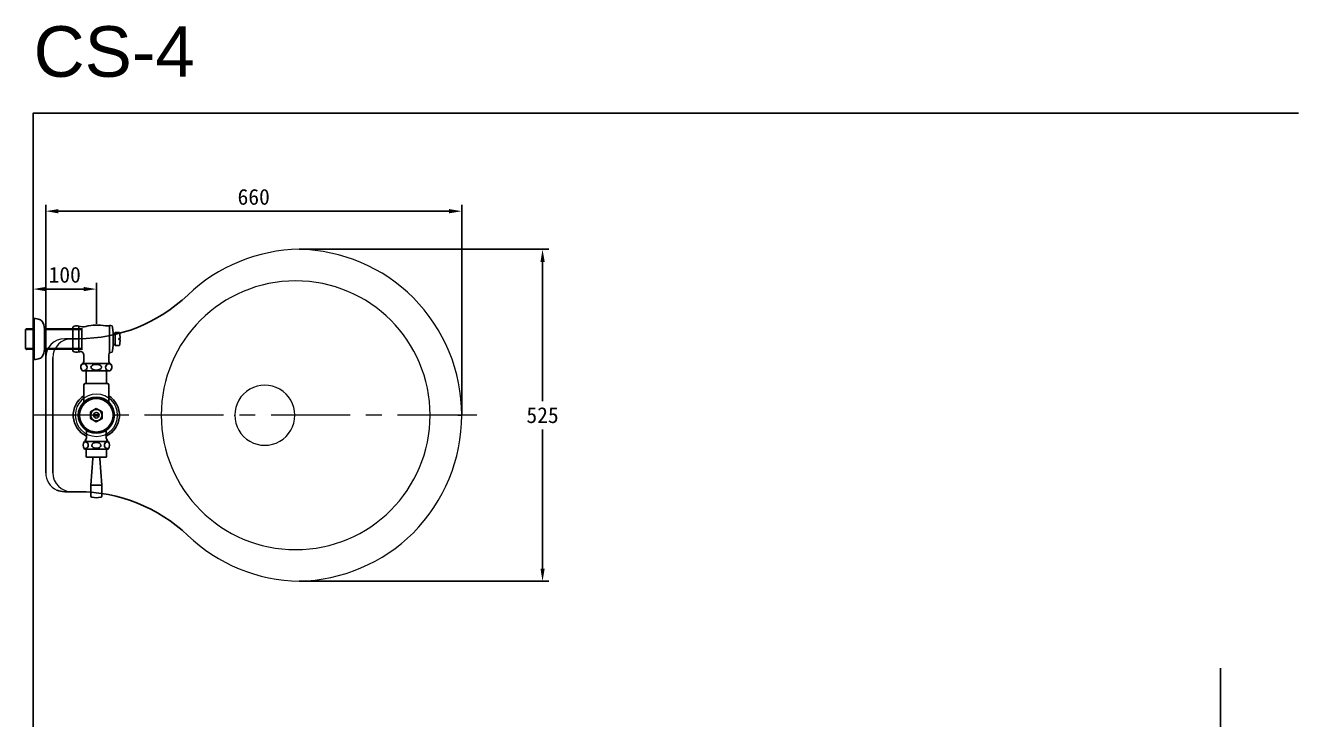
# Model space of a CAD drawing. Extents: x 5890 to 8092, y -47 to 2243.
# Drawn here: x 6080 to 8092, y 1146 to 2243 of the extents above; entities that cross this region are included whole.
import ezdxf

# ---------------------------------------------------------------- set-up
doc = ezdxf.new("R2010")
doc.units = 0
doc.header["$LTSCALE"] = 20
doc.header["$MEASUREMENT"] = 0
doc.linetypes.add('CENTER', pattern=[2, 1.25, -0.25, 0.25, -0.25])
doc.layers.get('0').update_dxf_attribs({"linetype": 'CONTINUOUS'})
doc.layers.get('DEFPOINTS').update_dxf_attribs({"linetype": 'CONTINUOUS'})
for name, color, linetype in [('1', 1, 'CONTINUOUS'), ('3', 3, 'CONTINUOUS'), ('4', 4, 'CONTINUOUS'), ('6', 6, 'CONTINUOUS')]:
    doc.layers.add(name, color=color, linetype=linetype)
doc.styles.add('GHS', font='romans', dxfattribs={"bigfont": 'ghs'})
doc.dimstyles.get("Standard").update_dxf_attribs({"dimtxt": 2.5, "dimasz": 2, "dimexe": 2, "dimexo": 1, "dimgap": 1.5, "dimtad": 1, "dimdec": 0, "dimlfac": 10, "dimrnd": 0.5, "dimzin": 0, "dimdsep": 46, "dimtxsty": 'Standard', "dimcen": 0, "dimclrt": 2, "dimadec": 0, "dimazin": 0, "dimtfac": 1, "dimtdec": 0, "dimtmove": 0, "dimatfit": 3, "dimfxl": 0, "dimtolj": 1, "dimtzin": 0, "dimarcsym": 0})

# ---------------------------------------------------------------- blocks, each defined once
blk = doc.blocks.new('*D21')
at = {"layer": '3', "color": 3, "lineweight": -2}
for p, q in [((6111.6, 1717.7), (6111.6, 1959.4)), ((6769.1, 1626.7), (6769.1, 1959.4)), ((6131.6, 1949.4), (6749.1, 1949.4))]:
    blk.add_line(p, q, dxfattribs=at)
at = {"layer": '3', "color": 3}
for points in [[(6131.6, 1952.7), (6131.6, 1946), (6111.6, 1949.4)], [(6749.1, 1952.7), (6749.1, 1946), (6769.1, 1949.4)]]:
    blk.add_solid(points, dxfattribs=at)
at = {"layer": 'DEFPOINTS', "color": 0}
for p in [(6769.1, 1949.4), (6111.6, 1717.7), (6769.1, 1626.7)]:
    blk.add_point(p, dxfattribs=at)
at = {"layer": '3', "color": 2, "insert": (6440.3, 1971.9), "char_height": 25, "attachment_point": 5}
blk.add_mtext('\\A1;660', dxfattribs=at)
blk = doc.blocks.new('*D22')
at = {"layer": '3', "color": 3, "lineweight": -2}
for p, q in [((6091.6, 1814.7), (6091.6, 1836.2)), ((6191.6, 1771), (6191.6, 1836.2)), ((6111.6, 1826.2), (6171.6, 1826.2))]:
    blk.add_line(p, q, dxfattribs=at)
at = {"layer": '3', "color": 3}
for points in [[(6111.6, 1829.6), (6111.6, 1822.9), (6091.6, 1826.2)], [(6171.6, 1829.6), (6171.6, 1822.9), (6191.6, 1826.2)]]:
    blk.add_solid(points, dxfattribs=at)
at = {"layer": 'DEFPOINTS', "color": 0}
for p in [(6091.6, 1814.7), (6191.6, 1826.2), (6191.6, 1771)]:
    blk.add_point(p, dxfattribs=at)
at = {"layer": '3', "color": 2, "insert": (6141.6, 1848.7), "char_height": 25, "attachment_point": 5}
blk.add_mtext('\\A1;100', dxfattribs=at)
blk = doc.blocks.new('*D26')
at = {"layer": '3', "color": 3, "lineweight": -2}
for p, q in [((6512.3, 1889.2), (6906.8, 1889.2)), ((6896.8, 1869.2), (6896.8, 1649.2)), ((6896.8, 1384.3), (6896.8, 1604.2)), ((6512.3, 1364.3), (6906.8, 1364.3))]:
    blk.add_line(p, q, dxfattribs=at)
at = {"layer": '3', "color": 3}
for points in [[(6893.5, 1869.2), (6900.2, 1869.2), (6896.8, 1889.2)], [(6893.5, 1384.3), (6900.2, 1384.3), (6896.8, 1364.3)]]:
    blk.add_solid(points, dxfattribs=at)
at = {"layer": 'DEFPOINTS', "color": 0}
for p in [(6512.3, 1889.2), (6512.3, 1364.3), (6896.8, 1364.3)]:
    blk.add_point(p, dxfattribs=at)
at = {"layer": '3', "color": 2, "insert": (6896.8, 1626.7), "char_height": 25, "attachment_point": 5}
blk.add_mtext('\\A1;525', dxfattribs=at)

msp = doc.modelspace()

# ---------------------------------------------------------------- linework, layer by layer
at = {"color": 1, "linetype": 'CENTER', "lineweight": 0, "ltscale": 5}
msp.add_line((6792.72352, 1626.72805), (6091.58836, 1626.72805), dxfattribs=at)
at = {"color": 0, "linetype": 'Continuous', "lineweight": 0}
for centre, radius, start, end in [((6517.10428, 1626.72805), 262.5, 91.0451035, 133.62237988), ((6141.58836, 1717.72805), 30, 90, 180), ((6152.83836, 1717.72805), 30, 90, 180), ((6141.58836, 1535.72804), 30, 179.99999399, 245.37568571), ((6152.83836, 1535.72805), 30, 180, 270), ((6517.10428, 1626.72805), 262.5, 226.37762012, 268.9548965)]:
    msp.add_arc(centre, radius, start, end, dxfattribs=at)
at = {"linetype": 'Continuous', "lineweight": 0}
for centre, radius, start, end in [((6506.16032, 1624.25589), 265, 45.28992579, 88.66886874), ((6506.58836, 1626.72805), 212.5, 0, 180), ((6504.30101, 1626.4169), 264.78754, 0.06732773, 44.67501999), ((6457.80698, 1626.89615), 47.35775, 359.79661777, 180.20338223), ((6191.80698, 1626.72805), 33.5, 0, 180), ((6191.80698, 1626.72805), 33.5, 180, 360), ((6506.58836, 1626.72805), 212.5, 180, 360), ((6457.80698, 1626.55994), 47.35775, 179.79661777, 0.20338223), ((6504.30101, 1627.0392), 264.78754, 315.32498001, 359.93267227), ((6506.16032, 1629.2002), 265, 271.33113126, 314.71007421)]:
    msp.add_arc(centre, radius, start, end, dxfattribs=at)
at = {"layer": '1', "color": 0, "linetype": 'Continuous'}
for p, q in [((6141.58836, 1747.72805), (6163.52932, 1747.72805)), ((6111.58836, 1535.72805), (6111.58836, 1717.72805)), ((6122.83836, 1717.72805), (6122.83836, 1535.72805)), ((6163.52932, 1505.72805), (6141.58836, 1505.72805))]:
    msp.add_line(p, q, dxfattribs=at)
for centre, start, end in [((6163.52932, 1997.72805), 270, 313.62237988), ((6163.52932, 1255.72805), 46.37762012, 90)]:
    msp.add_arc(centre, 250, start, end, dxfattribs=at)
at = {"layer": '1', "color": 0, "linetype": 'Continuous', "extrusion": (0, 0, -1)}
msp.add_arc((-6141.58836, 1535.72805), 30, 270, 294.6243203, dxfattribs=at)
at = {"layer": '1', "color": 95, "linetype": 'Continuous', "lineweight": 0}
msp.add_open_spline([(6410.45728, 1625.86491), (6410.45469, 1626.00896), (6410.45082, 1626.29687), (6410.44953, 1626.58439), (6410.44953, 1626.72805)], degree=3, dxfattribs=at)
at = {"layer": '1', "color": 1, "linetype": 'Continuous'}
msp.add_open_spline([(6763.08836, 1626.72805), (6764.6513, 1626.72805), (6766.2256, 1626.72805), (6768.43841, 1626.72805), (6769.09298, 1626.72805), (6769.08607, 1626.72805)], degree=3, knots=[0, 0, 0, 0, 0.5, 0.5, 1, 1, 1, 1], dxfattribs=at)
at = {"layer": '4'}
for p, q in [((6093.58836, 1763.47805), (6093.58836, 1779.72805)), ((6079.58836, 1762.32805), (6080.73836, 1763.47805)), ((6079.58836, 1747.22805), (6079.58836, 1762.32805)), ((6079.58836, 1762.32805), (6079.58836, 1761.22805)), ((6093.58836, 1762.32805), (6079.58836, 1762.32805)), ((6079.58836, 1761.22805), (6079.58836, 1733.22805)), ((6080.73836, 1763.47805), (6093.58836, 1763.47805)), ((6093.58836, 1763.47805), (6093.58836, 1730.97805)), ((6109.5868, 1763.47805), (6169.58836, 1763.47805)), ((6109.5868, 1763.47805), (6109.5868, 1730.97805)), ((6169.58836, 1762.32805), (6109.5868, 1762.32805)), ((6154.58836, 1762.32805), (6152.59651, 1763.47805)), ((6154.58836, 1766.22805), (6154.58836, 1747.22805)), ((6154.58836, 1763.47805), (6168.58836, 1763.47805)), ((6164.04551, 1767.63956), (6164.04551, 1726.81653)), ((6168.58836, 1763.47805), (6168.58836, 1730.97805)), ((6206.11833, 1768.22805), (6212.58836, 1768.22805)), ((6212.58836, 1768.72805), (6212.58836, 1726.22805)), ((6212.58836, 1768.72805), (6214.37877, 1768.72805)), ((6217.36328, 1766.03243), (6218.29507, 1756.89615)), ((6218.29507, 1756.89615), (6218.29507, 1737.55995)), ((6221.31264, 1757.62035), (6220.76115, 1756.46718)), ((6228.31264, 1757.62035), (6221.31264, 1757.62035)), ((6221.31264, 1757.62035), (6221.31264, 1736.83574)), ((6079.58836, 1733.22805), (6079.58836, 1732.12805)), ((6079.58836, 1732.12805), (6079.58836, 1733.22805)), ((6079.58836, 1732.12805), (6080.73836, 1730.97805)), ((6093.58836, 1732.12805), (6079.58836, 1732.12805)), ((6093.58836, 1730.97805), (6080.73836, 1730.97805)), ((6093.58836, 1730.97805), (6093.58836, 1714.72805)), ((6169.58836, 1732.12805), (6109.5868, 1732.12805)), ((6169.58836, 1730.97805), (6109.5868, 1730.97805)), ((6154.58836, 1732.12805), (6152.59651, 1730.97805)), ((6154.58836, 1747.22805), (6154.58836, 1728.22805)), ((6154.58836, 1730.97805), (6168.58836, 1730.97805)), ((6217.36328, 1728.42366), (6218.29507, 1737.55995)), ((6221.31264, 1736.83574), (6220.76115, 1737.98892)), ((6228.31264, 1736.83574), (6221.31264, 1736.83574)), ((6227.08836, 1747.97805), (6227.08836, 1746.47805)), ((6229.08836, 1747.97805), (6227.08836, 1747.97805)), ((6229.08836, 1746.47805), (6227.08836, 1746.47805)), ((6170.01101, 1708.601), (6171.58836, 1711.33305)), ((6171.58836, 1722.39352), (6171.58836, 1711.33305)), ((6211.58836, 1722.10494), (6211.58836, 1716.23643)), ((6211.58836, 1716.23643), (6211.58836, 1711.33305)), ((6213.16571, 1708.601), (6211.58836, 1711.33305)), ((6213.08836, 1725.72805), (6214.37877, 1725.72805)), ((6170.58836, 1708.601), (6169.77694, 1708.601)), ((6174.33836, 1696.84772), (6170.08836, 1696.84772)), ((6174.33836, 1696.84772), (6170.08836, 1696.84772)), ((6170.58836, 1708.601), (6191.58836, 1708.601)), ((6170.58836, 1708.601), (6171.48836, 1708.601)), ((6174.33836, 1696.84772), (6191.58836, 1696.84772)), ((6174.33836, 1696.84772), (6175.58836, 1696.84772)), ((6175.58836, 1676.72805), (6175.58836, 1696.84772)), ((6212.58836, 1708.601), (6191.58836, 1708.601)), ((6208.83836, 1696.84772), (6191.58836, 1696.84772)), ((6207.58836, 1676.72805), (6207.58836, 1696.84772)), ((6207.58836, 1676.72805), (6207.58836, 1696.84772)), ((6208.83836, 1696.84772), (6213.08836, 1696.84772)), ((6212.58836, 1708.601), (6213.39978, 1708.601)), ((6172.08836, 1674.72805), (6172.08836, 1647.51266)), ((6174.08836, 1676.72805), (6175.58836, 1676.72805)), ((6175.58836, 1676.72805), (6209.08836, 1676.72805)), ((6209.08836, 1676.72805), (6207.58836, 1676.72805)), ((6211.08836, 1647.51266), (6211.08836, 1674.72805)), ((6187.26003, 1627.52169), (6195.9167, 1627.52169)), ((6187.26003, 1625.93441), (6195.9167, 1625.93441)), ((6174.08836, 1586.72805), (6175.68644, 1589.496)), ((6176.08836, 1590.996), (6176.08836, 1602.81153)), ((6207.08836, 1590.996), (6207.08836, 1602.81153)), ((6209.08836, 1586.72805), (6207.49029, 1589.496)), ((6173.13016, 1585.22805), (6191.58836, 1585.22805)), ((6173.13016, 1573.22805), (6191.58836, 1573.22805)), ((6174.08836, 1585.22805), (6174.08836, 1586.72805)), ((6175.08836, 1586.72805), (6174.08836, 1586.72805)), ((6175.08836, 1585.22805), (6175.08836, 1588.4601)), ((6175.58836, 1572.22805), (6175.58836, 1561.22805)), ((6210.04657, 1585.22805), (6191.58836, 1585.22805)), ((6210.04657, 1573.22805), (6191.58836, 1573.22805)), ((6207.58836, 1572.22805), (6207.58836, 1561.22805)), ((6208.08836, 1585.22805), (6208.08836, 1588.4601)), ((6208.08836, 1586.72805), (6209.08836, 1586.72805)), ((6209.08836, 1585.22805), (6209.08836, 1586.72805)), ((6176.58836, 1560.22805), (6180.83836, 1560.22805)), ((6180.83837, 1560.22805), (6191.58836, 1560.22805)), ((6183.08836, 1516.27339), (6186.08836, 1558.47086)), ((6206.58836, 1560.22805), (6191.58836, 1560.22805)), ((6200.08836, 1516.27339), (6197.08836, 1558.47086)), ((6183.08836, 1516.27339), (6200.08836, 1516.27339)), ((6183.08836, 1498.88897), (6183.08836, 1516.27339)), ((6200.08836, 1498.88897), (6200.08836, 1516.27339))]:
    msp.add_line(p, q, dxfattribs=at)
msp.add_lwpolyline([(6191.58836, 1637.12569), (6200.59298, 1631.92687), (6200.59298, 1621.52923), (6191.58836, 1616.33041), (6182.58375, 1621.52923), (6182.58375, 1631.92687)], close=True, dxfattribs=at)
for radius in [28.5, 26.5083, 9.00462, 4.40049]:
    msp.add_circle((6191.58836, 1626.72805), radius, dxfattribs=at)
for centre, radius, start, end in [((6092.08836, 1749.76557), 30, 70.99286388, 87.13401602), ((6098.24389, 1768.80621), 10, 37.19654919, 68.8073231), ((6089.58836, 1763.72805), 20, 359.2837841, 33.79228837), ((6160.61348, 1758.24695), 10, 69.92787879, 127.05), ((6170.56636, 1785.48553), 19, 249.92787879, 283.58681326), ((6193.58836, 1690.22805), 79, 80.87394109, 103.58681326), ((6214.37877, 1765.72805), 3, 5.82336272, 90), ((6219.58836, 1757.02805), 1.3, 185.82323164, 334.44131347), ((6159.08836, 1747.22805), 70, 4.42435579, 8.53777862), ((6159.08836, 1747.22805), 70, 0.61385986, 4.42435579), ((6089.58836, 1730.72805), 20, 326.20771163, 0.7162159), ((6219.58836, 1737.42805), 1.3, 25.55868653, 174.17676836), ((6159.08836, 1747.22805), 70, 351.46222138, 355.57564421), ((6159.08836, 1747.22805), 70, 355.57564421, 359.38614014), ((6092.08836, 1744.69052), 30, 272.86598398, 289.00713612), ((6098.24389, 1725.64988), 10, 291.1926769, 322.80345081), ((6160.61348, 1736.20915), 10, 232.95, 290.07212121), ((6170.56636, 1708.97057), 19, 106.50760283, 110.07212121), ((6166.58836, 1722.39352), 5, 0, 106.50760283), ((6220.58836, 1722.10494), 9, 152.73395555, 180), ((6214.37877, 1728.72805), 3, 270, 354.17663728), ((6174.58836, 1702.84772), 7.5, 129.90545365, 233.13010235), ((6171.60833, 1702.51562), 5.43639, 244.15763515, 118.85514633), ((6211.5684, 1702.51562), 5.43639, 61.14485367, 295.84236485), ((6208.58836, 1702.84772), 7.5, 306.86989765, 50.09454635), ((6174.08836, 1674.72805), 2, 90, 180), ((6209.08836, 1674.72805), 2, 0, 90), ((6191.58836, 1626.72805), 36.5, 122.29283043, 244.87101163), ((6191.58836, 1626.72805), 36.5, 295.12898837, 57.70716957), ((6173.08836, 1590.996), 3, 330, 0), ((6210.08836, 1590.996), 3, 180, 210), ((6179.83836, 1579.22805), 9, 138.1896851, 221.8103149), ((6173.71372, 1579.22586), 5.21717, 261.2454719, 102.942127), ((6174.58836, 1572.22805), 1, 0, 90), ((6209.46301, 1579.22586), 5.21717, 77.057873, 278.7545281), ((6208.58836, 1572.22805), 1, 90, 180), ((6203.33836, 1579.22805), 9, 318.1896851, 41.8103149), ((6176.58836, 1561.22805), 1, 180, 270), ((6182.08836, 1558.72805), 4, 356.32112985, 22.02431284), ((6201.08836, 1558.72805), 4, 157.97568716, 183.67887015), ((6206.58836, 1561.22805), 1, 270, 0), ((6185.08836, 1498.88897), 2, 180, 259.17991567), ((6191.58836, 1532.89839), 36.625, 259.17991567, 280.82008433), ((6198.08836, 1498.88897), 2, 280.82008433, 0)]:
    msp.add_arc(centre, radius, start, end, dxfattribs=at)
for centre, major_axis, ratio in [((6191.46968, 1702.64051), (-8.37805, 0), 0.5382521961), ((6191.5365, 1579.0651), (-7.11382, 0), 0.6495734756)]:
    msp.add_ellipse(centre, major_axis=major_axis, ratio=ratio, dxfattribs=at)
at = {"layer": '4', "extrusion": (0, 0, -1)}
msp.add_ellipse((6191.64023, 1579.0651), major_axis=(7.11382, 0), ratio=0.6495734756, dxfattribs=at)
at = {"layer": '4'}
msp.add_point((6080.73836, 1730.97805), dxfattribs=at)
at = {"layer": '6', "color": 5}
msp.add_lwpolyline([(8091.58836, 2104.22805), (6091.58836, 2104.22805), (6091.58836, 226.72805), (7968.30466, 226.72805), (7968.30466, 1226.72805)], dxfattribs=at)

# ---------------------------------------------------------------- texts
at = {"insert": (6092.44669, 2241.89171), "char_height": 80, "width": 460, "attachment_point": 1, "style": 'GHS'}
msp.add_mtext('{\\fArial|b0|i0|c0|p34;CS-4}', dxfattribs=at)

# ---------------------------------------------------------------- dimensions: what is measured, and where the dimension line sits
at = {"layer": '3'}
dim = msp.add_linear_dim(base=(6769.08836, 1949.37843), p1=(6111.58836, 1717.72805), p2=(6769.08836, 1626.72805), text='660', dimstyle='Standard', override={"dimtxt": 25, "dimasz": 20, "dimexe": 10, "dimexo": 0, "dimgap": 10, "dimdec": 4, "dimlfac": 1, "dimzin": 8, "dimclrd": 3, "dimclre": 3, "dimtdec": 4, "dimarcsym": 1}, dxfattribs=at)
dim.commit()
dim.dimension.update_dxf_attribs({"geometry": '*D21', "text_midpoint": (6440.33836, 1971.87843)})
dim = msp.add_linear_dim(base=(6896.82604, 1364.27172), p1=(6512.31641, 1889.18438), p2=(6512.31641, 1364.27172), angle=90, dimstyle='Standard', override={"dimtxt": 25, "dimasz": 20, "dimexe": 10, "dimexo": 0, "dimgap": 10, "dimtih": 1, "dimtoh": 1, "dimdec": 4, "dimlfac": 1, "dimzin": 8, "dimclrd": 3, "dimclre": 3, "dimtdec": 4, "dimarcsym": 1}, dxfattribs=at)
dim.commit()
dim.dimension.update_dxf_attribs({"geometry": '*D26', "text_midpoint": (6896.82604, 1626.72805)})
dim = msp.add_linear_dim(base=(6191.58836, 1826.22126), p1=(6091.58836, 1814.72519), p2=(6191.58836, 1770.97881), dimstyle='Standard', override={"dimtxt": 25, "dimasz": 20, "dimexe": 10, "dimexo": 0, "dimgap": 10, "dimdec": 4, "dimlfac": 1, "dimzin": 8, "dimclrd": 3, "dimclre": 3, "dimtdec": 4, "dimarcsym": 1}, dxfattribs=at)
dim.commit()
dim.dimension.update_dxf_attribs({"geometry": '*D22', "text_midpoint": (6141.58836, 1848.72126)})

doc.saveas('drawing.dxf')
